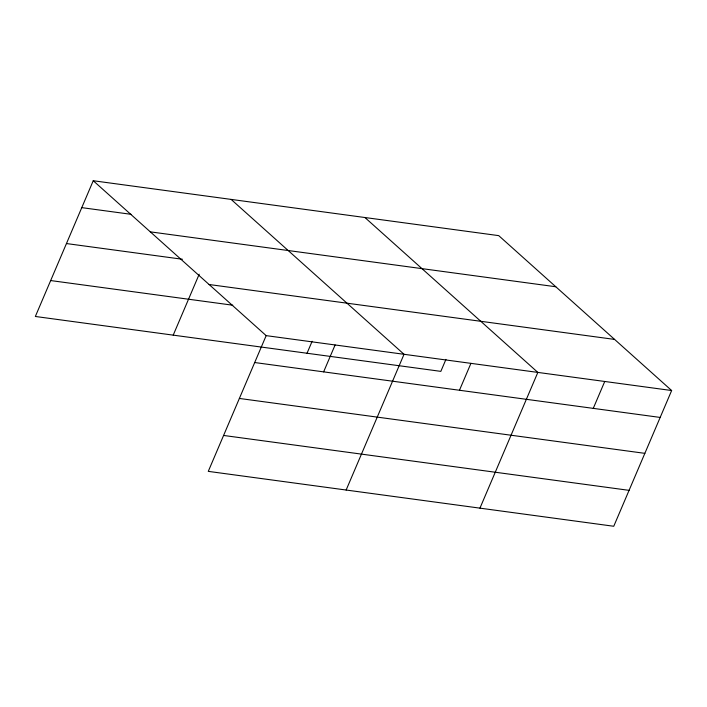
<?xml version="1.0" encoding="UTF-8"?>
<svg xmlns="http://www.w3.org/2000/svg" width="707" height="707" viewBox="0 0 707 707"><rect width="100%" height="100%" fill="white"/><g stroke="black" fill="none" stroke-linecap="round" stroke-linejoin="round"><path stroke-width="1.06" d="M93.244 180.736L266.168 335.631L208.273 471.366L613.756 526.264L671.65 390.529L498.727 235.634L93.244 180.736L35.35 316.471L440.832 371.369L445.94 359.395M173.215 335.136L199.197 274.219M307.024 353.253L312.132 341.278M323.629 371.864L335.1 344.963M346.138 490.031L404.033 354.295L231.109 199.401M459.462 390.255L470.933 363.354M479.947 508.147L537.841 372.412L364.918 217.517M593.27 408.372L604.741 381.471M81.773 207.637L131.007 214.301M150.308 231.852L555.79 286.75M66.449 243.553L182.433 259.257M209.104 284.514L614.586 339.413M50.665 280.555L232.78 305.212M266.168 335.631L671.65 390.529M254.697 362.532L660.179 417.43M239.373 398.448L644.855 453.346M223.589 435.45L629.071 490.349"/></g></svg>
